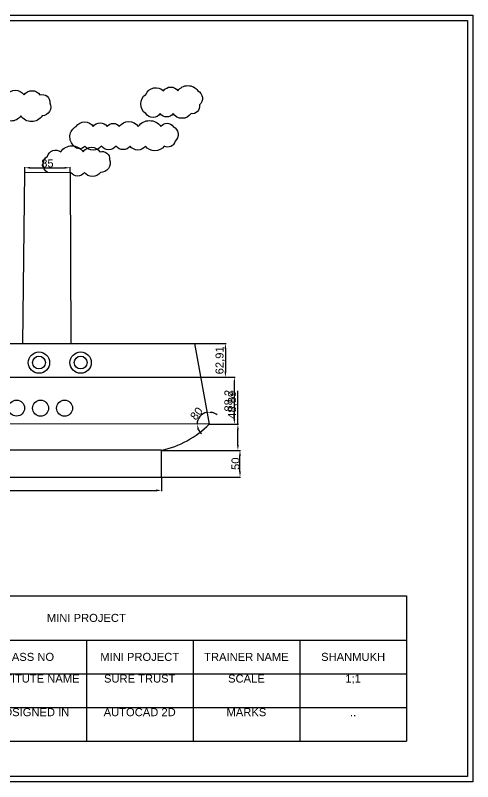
# Model space of a CAD drawing. Header units: millimetres. Extents: x -26312 to 5308, y -1433 to 5910.
# Drawn here: x 4451 to 5308, y 948 to 2383 of the extents above; entities that cross this region are included whole.
import ezdxf

# ---------------------------------------------------------------- set-up
doc = ezdxf.new("R2010")
doc.units = ezdxf.units.MM
doc.styles.get("Standard").update_dxf_attribs({"font": 'arial.ttf'})
doc.dimstyles.new('ISO-25', dxfattribs={"dimtxt": 15, "dimasz": 10, "dimexe": 1.25, "dimexo": 0.625, "dimtad": 1, "dimtxsty": 'Standard', "dimcen": 2.5, "dimadec": 0, "dimazin": 0, "dimtfac": 1, "dimtmove": 0, "dimatfit": 3, "dimfxl": 1, "dimarcsym": 0})

# ---------------------------------------------------------------- blocks, each defined once
blk = doc.blocks.new('*U61')
blk.add_circle((74, 29.7), 15)
blk = doc.blocks.new('*U62')
at = {"color": 0, "linetype": 'ByBlock', "lineweight": -2, "transparency": 16777216, "rotation": 359.9266184984188}
for p in [(3614.6, 1619), (3659.6, 1618.9), (3704.6, 1618.9), (3749.6, 1618.8), (3794.6, 1618.8), (3839.6, 1618.7), (3884.6, 1618.6), (3929.6, 1618.6), (3974.6, 1618.5), (4019.6, 1618.5), (4064.6, 1618.4), (4109.6, 1618.3), (4154.6, 1618.3), (4199.6, 1618.2), (4244.6, 1618.2), (4289.6, 1618.1), (4334.6, 1618.1), (4379.6, 1618), (4424.6, 1617.9), (4469.6, 1617.9)]:
    blk.add_blockref('*U61', p, dxfattribs=at)
blk = doc.blocks.new('*D71')
at = {"color": 0, "lineweight": -2, "transparency": 16777216}
blk.add_line((3674.9, 1509.2), (3647.3, 1479), dxfattribs=at)
for start, end in [(42.384, 92.616), (317.616, 360)]:
    blk.add_arc((3664.6, 1518.5), 13.8, start, end, dxfattribs=at)
at = {"color": 0, "transparency": 16777216}
for points in [[(3664.7, 1530.8), (3663.3, 1533.9), (3654.9, 1528.3)], [(3676.4, 1528.5), (3673.3, 1527.3), (3678.5, 1518.5)]]:
    blk.add_solid(points, dxfattribs=at)
at = {"layer": 'Defpoints', "color": 0, "transparency": 16777216}
for p in [(3614.6, 1568.5), (3664.6, 1532.4), (3664.6, 1518.5), (3664.6, 1518.5), (4725.2, 1518.5)]:
    blk.add_point(p, dxfattribs=at)
at = {"color": 0, "transparency": 16777216, "insert": (3667.2, 1488.5), "char_height": 15, "attachment_point": 5, "rotation": 227.616}
blk.add_mtext('135°', dxfattribs=at)
blk = doc.blocks.new('*D70')
at = {"color": 0, "lineweight": -2, "transparency": 16777216}
for p, q in [((3664.6, 1517.9), (3664.6, 1492.2)), ((4725.2, 1517.9), (4725.2, 1492.2)), ((3674.6, 1493.5), (4715.2, 1493.5))]:
    blk.add_line(p, q, dxfattribs=at)
at = {"color": 0, "transparency": 16777216}
for points in [[(3674.6, 1495.2), (3674.6, 1491.8), (3664.6, 1493.5)], [(4715.2, 1495.2), (4715.2, 1491.8), (4725.2, 1493.5)]]:
    blk.add_solid(points, dxfattribs=at)
at = {"layer": 'Defpoints', "color": 0, "transparency": 16777216}
for p in [(3664.6, 1518.5), (4725.2, 1518.5), (4725.2, 1493.5)]:
    blk.add_point(p, dxfattribs=at)
at = {"color": 0, "transparency": 16777216, "insert": (4194.9, 1503.1), "char_height": 15, "attachment_point": 5}
blk.add_mtext('1060,6', dxfattribs=at)
blk = doc.blocks.new('*D74')
at = {"color": 0, "lineweight": -2, "transparency": 16777216}
for p, q in [((4725.9, 1568.5), (4873.6, 1568.5)), ((4872.3, 1528.5), (4872.3, 1558.5)), ((4725.9, 1518.5), (4873.6, 1518.5))]:
    blk.add_line(p, q, dxfattribs=at)
at = {"color": 0, "transparency": 16777216}
for points in [[(4870.7, 1558.5), (4874, 1558.5), (4872.3, 1568.5)], [(4870.7, 1528.5), (4874, 1528.5), (4872.3, 1518.5)]]:
    blk.add_solid(points, dxfattribs=at)
at = {"layer": 'Defpoints', "color": 0, "transparency": 16777216}
for p in [(4725.2, 1568.5), (4872.3, 1568.5), (4725.2, 1518.5)]:
    blk.add_point(p, dxfattribs=at)
at = {"color": 0, "transparency": 16777216, "insert": (4864, 1543.5), "char_height": 15, "attachment_point": 5, "rotation": 90}
blk.add_mtext('50', dxfattribs=at)
blk = doc.blocks.new('*D75')
at = {"color": 0, "lineweight": -2, "transparency": 16777216}
for p, q in [((4868.4, 1617.4), (4868.4, 1679.9)), ((4815.5, 1617.4), (4869.7, 1617.4)), ((4868.4, 1578.5), (4868.4, 1607.4)), ((4725.9, 1568.5), (4869.7, 1568.5))]:
    blk.add_line(p, q, dxfattribs=at)
at = {"color": 0, "transparency": 16777216}
for points in [[(4866.8, 1607.4), (4870.1, 1607.4), (4868.4, 1617.4)], [(4866.8, 1578.5), (4870.1, 1578.5), (4868.4, 1568.5)]]:
    blk.add_solid(points, dxfattribs=at)
at = {"layer": 'Defpoints', "color": 0, "transparency": 16777216}
for p in [(4814.8, 1617.4), (4868.4, 1617.4), (4725.2, 1568.5)]:
    blk.add_point(p, dxfattribs=at)
at = {"color": 0, "transparency": 16777216, "insert": (4858.8, 1653.7), "char_height": 15, "attachment_point": 5, "rotation": 90}
blk.add_mtext('48,89', dxfattribs=at)
blk = doc.blocks.new('*D76')
at = {"color": 0, "lineweight": -2, "transparency": 16777216}
for p, q in [((4799.1, 1705.6), (4863, 1705.6)), ((4861.8, 1627.4), (4861.8, 1695.6)), ((4815.5, 1617.4), (4863, 1617.4))]:
    blk.add_line(p, q, dxfattribs=at)
at = {"color": 0, "transparency": 16777216}
for points in [[(4860.1, 1695.6), (4863.4, 1695.6), (4861.8, 1705.6)], [(4860.1, 1627.4), (4863.4, 1627.4), (4861.8, 1617.4)]]:
    blk.add_solid(points, dxfattribs=at)
at = {"layer": 'Defpoints', "color": 0, "transparency": 16777216}
for p in [(4798.5, 1705.6), (4861.8, 1705.6), (4814.8, 1617.4)]:
    blk.add_point(p, dxfattribs=at)
at = {"color": 0, "transparency": 16777216, "insert": (4852.1, 1661.5), "char_height": 15, "attachment_point": 5, "rotation": 90}
blk.add_mtext('88,2', dxfattribs=at)
blk = doc.blocks.new('*D77')
at = {"color": 0, "lineweight": -2, "transparency": 16777216}
for p, q in [((4787.5, 1768.5), (4846.3, 1768.5)), ((4845, 1758.5), (4845, 1715.6)), ((4799.1, 1705.6), (4846.3, 1705.6))]:
    blk.add_line(p, q, dxfattribs=at)
at = {"color": 0, "transparency": 16777216}
for points in [[(4843.3, 1758.5), (4846.7, 1758.5), (4845, 1768.5)], [(4843.3, 1715.6), (4846.7, 1715.6), (4845, 1705.6)]]:
    blk.add_solid(points, dxfattribs=at)
at = {"layer": 'Defpoints', "color": 0, "transparency": 16777216}
for p in [(4786.8, 1768.5), (4798.5, 1705.6), (4845, 1705.6)]:
    blk.add_point(p, dxfattribs=at)
at = {"color": 0, "transparency": 16777216, "insert": (4835.4, 1737.1), "char_height": 15, "attachment_point": 5, "rotation": 90}
blk.add_mtext('62,91', dxfattribs=at)
blk = doc.blocks.new('*D81')
at = {"color": 0, "lineweight": -2, "transparency": 16777216}
for p, q in [((4468.9, 2089.4), (4468.9, 2099)), ((4478.9, 2097.8), (4543.9, 2097.8)), ((4553.9, 2089.8), (4553.9, 2099))]:
    blk.add_line(p, q, dxfattribs=at)
at = {"color": 0, "transparency": 16777216}
for points in [[(4478.9, 2099.4), (4478.9, 2096.1), (4468.9, 2097.8)], [(4543.9, 2099.4), (4543.9, 2096.1), (4553.9, 2097.8)]]:
    blk.add_solid(points, dxfattribs=at)
at = {"layer": 'Defpoints', "color": 0, "transparency": 16777216}
for p in [(4553.9, 2097.8), (4468.9, 2088.8), (4553.9, 2089.2)]:
    blk.add_point(p, dxfattribs=at)
at = {"color": 0, "transparency": 16777216, "insert": (4511.4, 2106), "char_height": 15, "attachment_point": 5}
blk.add_mtext('85', dxfattribs=at)
blk = doc.blocks.new('*D125')
at = {"color": 0, "lineweight": -2, "transparency": 16777216}
for start, end in [(100.4963, 179.9266), (49.9367, 75.2165), (205.2065, 230.4863)]:
    blk.add_arc((4814.8, 1617.4), 22.8, start, end, dxfattribs=at)
at = {"color": 0, "transparency": 16777216}
for points in [[(4820.6, 1637.9), (4820.7, 1641.2), (4810.7, 1639.9)], [(4792.5, 1607.3), (4795.8, 1608.1), (4792, 1617.5)]]:
    blk.add_solid(points, dxfattribs=at)
at = {"layer": 'Defpoints', "color": 0, "transparency": 16777216}
for p in [(4786.8, 1768.5), (4801.1, 1635.7), (3614.6, 1619), (4814.8, 1617.4), (4814.8, 1617.4)]:
    blk.add_point(p, dxfattribs=at)
at = {"color": 0, "transparency": 16777216, "insert": (4790.9, 1637.4), "char_height": 15, "attachment_point": 5, "rotation": 50.2115}
blk.add_mtext('80', dxfattribs=at)
blk = doc.blocks.new('*D139')
at = {"color": 0, "lineweight": -2, "transparency": 16777216}
blk.add_line((3647.3, 1696.9), (3610.5, 1679), dxfattribs=at)
for start, end in [(64.0252, 76.2632), (296.0014, 0.0133)]:
    blk.add_arc((3643.2, 1705.4), 9.43, start, end, dxfattribs=at)
at = {"color": 0, "transparency": 16777216}
for points in [[(3645.9, 1713), (3644.9, 1716.1), (3635.9, 1711.4)], [(3648.7, 1714.7), (3645.9, 1713), (3652.6, 1705.4)]]:
    blk.add_solid(points, dxfattribs=at)
at = {"layer": 'Defpoints', "color": 0, "transparency": 16777216}
for p in [(3614.6, 1729.1), (3649.6, 1712.2), (3643.2, 1705.4), (3643.2, 1705.4), (4798.5, 1705.6)]:
    blk.add_point(p, dxfattribs=at)
at = {"color": 0, "transparency": 16777216, "insert": (3632.5, 1680.5), "char_height": 15, "attachment_point": 5, "rotation": 206.0014}
blk.add_mtext('140°', dxfattribs=at)
blk = doc.blocks.new('*T143')
at = {"color": 0, "linetype": 'ByBlock', "lineweight": -2, "transparency": 16777216}
for p, q in [((0, 0), (1200, 0)), ((0, 0), (0, -272)), ((1200, 0), (1200, -272)), ((0, -83), (1200, -83)), ((200, -83), (200, -272)), ((400, -83), (400, -272)), ((600, -83), (600, -272)), ((800, -83), (800, -272)), ((1000, -83), (1000, -272)), ((0, -146), (1200, -146)), ((0, -209), (1200, -209)), ((0, -272), (1200, -272))]:
    blk.add_line(p, q, dxfattribs=at)
at = {"color": 0, "transparency": 16777216, "char_height": 15}
for s, insert, width, attachment_point in [('MINI PROJECT', (600, -41.5), 1197, 5), ('EDSIGNED BY', (100, -114.5), 197, 5), ('M.GANESH', (300, -114.5), 197, 5), ('ASS NO', (500, -114.5), 197, 5), ('MINI PROJECT', (700, -114.5), 197, 5), ('TRAINER NAME', (900, -114.5), 197, 5), ('SHANMUKH', (1100, -114.5), 197, 5), ('DATE', (100, -147.5), 197, 2), ('15-01-2024', (300, -147.5), 197, 2), ('INSTITUTE NAME', (500, -147.5), 197, 2), ('SURE TRUST', (700, -147.5), 197, 2), ('SCALE', (900, -147.5), 197, 2), ('1;1', (1100, -147.5), 197, 2), ('UNITS', (100, -210.5), 197, 2), ('M M', (300, -210.5), 197, 2), ('EDSIGNED IN', (500, -210.5), 197, 2), ('AUTOCAD 2D ', (700, -210.5), 197, 2), ('MARKS', (900, -210.5), 197, 2), ('..', (1100, -210.5), 197, 2)]:
    blk.add_mtext(s, dxfattribs=dict(at, insert=insert, width=width, attachment_point=attachment_point))

msp = doc.modelspace()

# ---------------------------------------------------------------- linework, layer by layer
for p, q in [((4465.11, 1768.549), (4468.906, 2088.819)), ((4468.906, 2088.819), (4553.905, 2089.214)), ((4553.905, 2089.214), (4555.329, 1768.549)), ((4414.647, 1768.549), (4476.241, 1768.549)), ((4476.241, 1768.549), (4786.844, 1768.549)), ((4786.844, 1768.549), (4814.84, 1617.444)), ((3643.168, 1705.374), (4798.499, 1705.642)), ((4814.84, 1617.444), (3614.647, 1618.981)), ((4725.249, 1568.549), (3614.647, 1568.549)), ((4725.249, 1518.549), (4725.249, 1568.549)), ((3664.647, 1518.549), (4725.249, 1518.549))]:
    msp.add_line(p, q)
at = {"color": 2}
for points in [[(1272.867, 2383.273), (5308.447, 2383.273), (5308.447, 947.941), (1272.867, 947.941)], [(1282.867, 2373.273), (5298.447, 2373.273), (5298.447, 957.941), (1282.867, 957.941)]]:
    msp.add_lwpolyline(points, close=True, dxfattribs=at)
for points in [[(4413.46, 2194.77, -0.52056705), (4413.46, 2232.675, -0.52056705), (4434.865, 2234.333, -0.52056705), (4467.593, 2234.333, -0.52056705), (4497.535, 2234.333, -0.52056705), (4516.146, 2219.153, -0.52056705), (4501.71, 2194.77, -0.52056705), (4461.717, 2194.77, -0.52056705), (4425.104, 2194.77, -0.52056705)], [(4695.761, 2199.159, -0.52056705), (4695.761, 2235.24, -0.52056705), (4729.119, 2241.948, -0.52056705), (4756.03, 2241.948, -0.52056705), (4793.425, 2241.948, -0.52056705), (4796.483, 2215.361, -0.52056705), (4780.715, 2199.159, -0.52056705), (4746.878, 2199.159, -0.52056705), (4722.916, 2199.159, -0.52056705)], [(4561.422, 2138.475, -0.52056705), (4565.053, 2175.137, -0.52056705), (4597.234, 2175.137, -0.52056705), (4623.725, 2175.137, -0.52056705), (4645.99, 2175.137, -0.52056705), (4681.798, 2175.137, -0.52056705), (4723.938, 2175.137, -0.52056705), (4747.349, 2175.137, -0.52056705), (4750.63, 2147.433, -0.52056705), (4730.382, 2138.475, -0.52056705), (4695.198, 2138.475, -0.52056705), (4666.355, 2138.475, -0.52056705), (4640.19, 2138.475, -0.52056705), (4612.31, 2138.475, -0.52056705), (4581.776, 2138.475, -0.52056705)]]:
    msp.add_lwpolyline(points, format="xyb", close=True)
msp.add_lwpolyline([(4511.406, 2089.016, -0.52056705), (4511.406, 2119.284, -0.52056705), (4536.334, 2127.841, -0.52056705), (4578.42, 2127.841, -0.52056705), (4609.948, 2127.841, -0.52056705), (4628.104, 2113.148, -0.52056705), (4610.622, 2089.016, -0.52056705), (4580.95, 2089.016, -0.52056705), (4555.096, 2089.016, -0.02811121), (4553.913, 2087.514)], format="xyb")
for centre, radius in [((4495.61, 1732.914), 20), ((4573.734, 1732.914), 20), ((4495.61, 1732.914), 12), ((4573.734, 1732.914), 12)]:
    msp.add_circle(centre, radius)
msp.add_arc((4686.122, 1746.769), 182.465, 282.382616, 314.865084)

# ---------------------------------------------------------------- block references
for name, p in [('*U62', (0, 0)), ('*T143', (3984.38, 1296.085))]:
    msp.add_blockref(name, p)

# ---------------------------------------------------------------- dimensions: what is measured, and where the dimension line sits
at = {"color": 30, "true_color": 0xf26722}
for base, p1, p2, picture, middle in [((4553.905, 2097.759), (4468.906, 2088.819), (4553.905, 2089.214), '*D81', (4511.406, 2106.043)), ((4725.249, 1493.495), (3664.647, 1518.549), (4725.249, 1518.549), '*D70', (4194.948, 1503.135))]:
    dim = msp.add_linear_dim(base=base, p1=p1, p2=p2, dimstyle='ISO-25', dxfattribs=at)
    dim.commit()
    dim.dimension.update_dxf_attribs({"geometry": picture, "text_midpoint": middle})
dim = msp.add_angular_dim_2l(base=(4801.097, 1635.699), line1=((4786.844, 1768.549), (4814.84, 1617.444)), line2=((4814.84, 1617.444), (3614.647, 1618.981)), text='80', dimstyle='ISO-25', dxfattribs=at)
dim.commit()
dim.dimension.update_dxf_attribs({"geometry": '*D125', "text_midpoint": (4790.917, 1637.368)})
for base, p1, p2, picture, middle in [((4845.016, 1705.642), (4786.844, 1768.549), (4798.499, 1705.642), '*D77', (4835.377, 1737.096)), ((4861.766, 1705.642), (4814.84, 1617.444), (4798.499, 1705.642), '*D76', (4852.126, 1661.543)), ((4868.4265, 1617.4437), (4725.2494, 1568.5492), (4814.8397, 1617.4437), '*D75', (4858.7872, 1653.6946)), ((4872.329, 1568.549), (4725.249, 1518.549), (4725.249, 1568.549), '*D74', (4864.046, 1543.549))]:
    dim = msp.add_linear_dim(base=base, p1=p1, p2=p2, angle=90, dimstyle='ISO-25', dxfattribs=at)
    dim.commit()
    dim.dimension.update_dxf_attribs({"geometry": picture, "text_midpoint": middle})
dim = msp.add_angular_dim_2l(base=(3649.63, 1712.247), line1=((3614.647, 1729.074), (3643.168, 1705.374)), line2=((3643.168, 1705.374), (4798.499, 1705.642)), dimstyle='ISO-25', dxfattribs=at)
dim.commit()
dim.dimension.update_dxf_attribs({"geometry": '*D139', "text_midpoint": (3632.546, 1680.481)})
dim = msp.add_angular_dim_2l(base=(3664.647, 1532.381), line1=((3664.647, 1518.549), (4725.249, 1518.549)), line2=((3664.647, 1518.549), (3614.647, 1568.549)), dimstyle='ISO-25')
dim.commit()
dim.dimension.update_dxf_attribs({"geometry": '*D71', "text_midpoint": (3667.194, 1488.526)})

doc.saveas('drawing.dxf')
